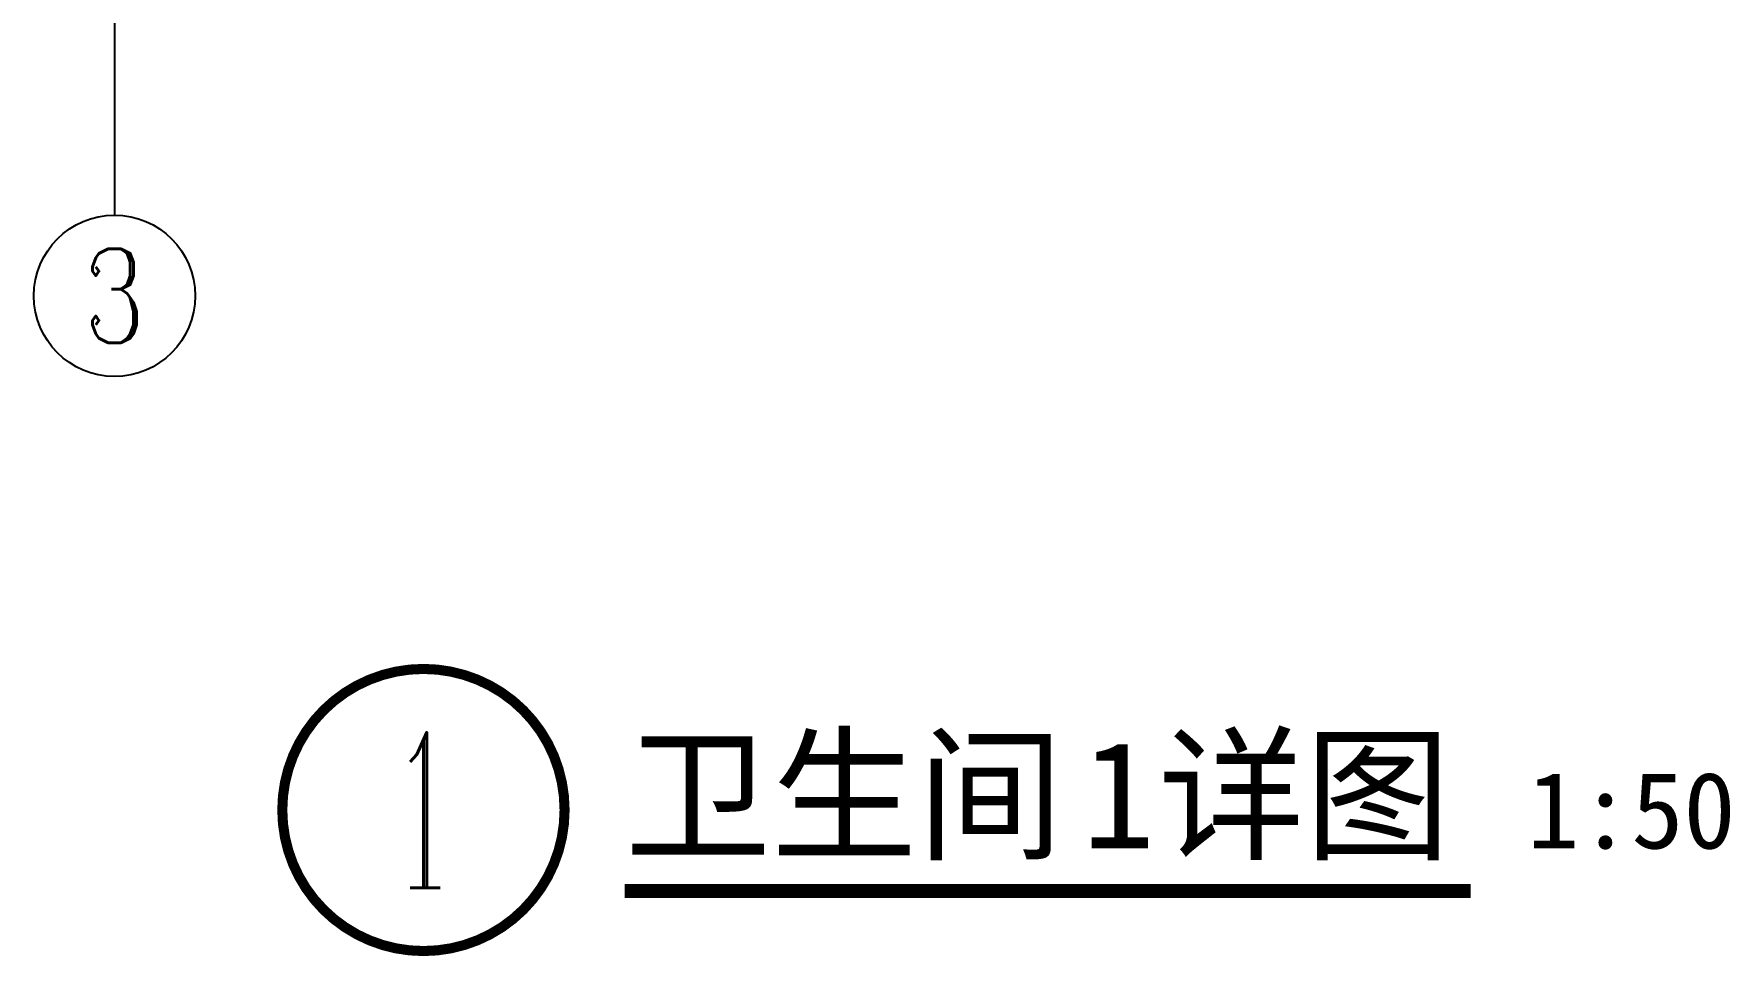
# Model space of a CAD drawing. Header units: millimetres. Extents: x -13830 to 215738, y -24143 to 193994.
# Drawn here: x 121531 to 125737, y 55605 to 57893 of the extents above; entities that cross this region are included whole.
import ezdxf
from ezdxf.enums import TextEntityAlignment as Align

# ---------------------------------------------------------------- set-up
doc = ezdxf.new("R2010")
doc.units = ezdxf.units.MM
doc.header["$LTSCALE"] = 100
for name, color, linetype in [('AXIS', 3, 'CONTINUOUS'), ('AXIS_TEXT', 7, 'CONTINUOUS'), ('DIM_IDEN', 3, 'CONTINUOUS'), ('DIM_SYMB', 3, 'CONTINUOUS'), ('PUB_TEXT', 7, 'CONTINUOUS')]:
    doc.layers.add(name, color=color, linetype=linetype)
doc.styles.add('_TCH_AXIS', font='COMPLEX', dxfattribs={"bigfont": 'GBCBIG'})
doc.styles.add('_TCH_LABEL', font='COMPLEX', dxfattribs={"bigfont": 'GBCBIG'})
doc.styles.add('黑体', font='')
doc.styles.get('黑体').set_extended_font_data('SimSun')

msp = doc.modelspace()

# ---------------------------------------------------------------- linework, layer by layer
at = {"layer": 'AXIS'}
msp.add_line((121730.8, 58334.8), (121730.8, 57443.4), dxfattribs=at)
msp.add_circle((121730.8, 57243.4), 200, dxfattribs=at)
at = {"layer": 'DIM_IDEN', "const_width": 25}
msp.add_lwpolyline([(122846.7, 55967.6, 1), (122146.7, 55967.6, 1)], format="xyb", close=True, dxfattribs=at)
at = {"layer": 'DIM_SYMB', "const_width": 35}
msp.add_lwpolyline([(122996.1, 55766.7), (125093.8, 55766.7)], dxfattribs=at)

# ---------------------------------------------------------------- texts
at = {"layer": 'AXIS_TEXT', "style": '_TCH_AXIS'}
msp.add_text('3', height=233, dxfattribs=at).set_placement((121653.2, 57126.9), (121808.5, 57126.9), align=Align.FIT)
at = {"layer": 'PUB_TEXT', "style": '_TCH_LABEL'}
msp.add_text('1', height=386, dxfattribs=at).set_placement((122413.9, 55774.5), (122579.4, 55774.5), align=Align.FIT)
at = {"layer": 'PUB_TEXT', "style": '黑体'}
for s, height, p in [('卫生间', 265.82, (122996.1, 55872.1)), ('详图', 265.82, (124319.4, 55872.1)), ('1', 265.8, (124130.3, 55872.1)), ('1:50', 189.87, (125233.8, 55872.1))]:
    msp.add_text(s, height=height, dxfattribs=at).set_placement(p)

doc.saveas('drawing.dxf')
